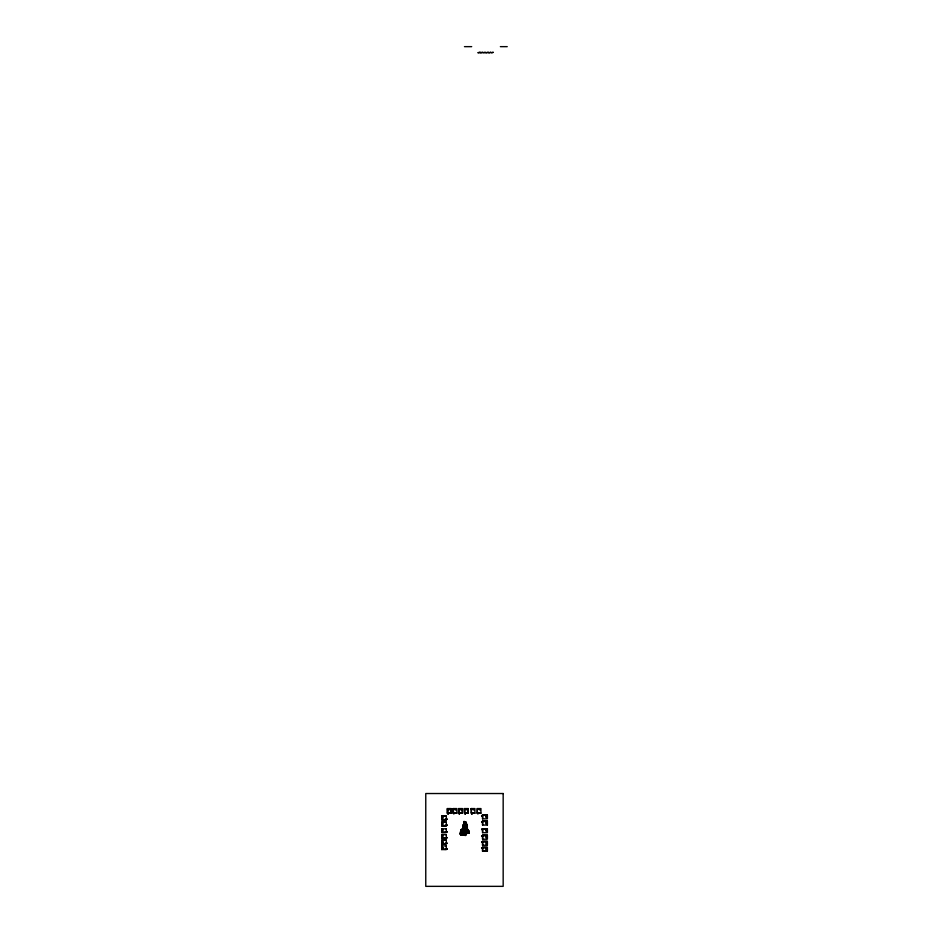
<?xml version="1.0" encoding="UTF-8"?>
<svg xmlns="http://www.w3.org/2000/svg" width="933" height="933" viewBox="0 0 933 933"><rect width="100%" height="100%" fill="white"/><g stroke="black" fill="none" stroke-linecap="round" stroke-linejoin="round"><path stroke-width="1.4" d="M447.56 809.273L447.478 808.584L447.478 813.191M456.82 813.133L453.135 813.133L456.89 813.191L456.82 808.584L453.088 808.584L453.17 813.191L453.123 809.063M453.216 808.654L453.123 809.284M458.814 809.273L458.733 808.584L458.733 813.191M464.646 809.273L464.564 808.584L464.564 813.191M466.255 827.326L466.185 822.241L467.526 830.382C456.447 836.971 472.39 835.105 464.261 831.385M471.165 809.284L471.212 808.584L474.932 808.584L474.874 813.191L471.188 813.133L474.932 813.191M471.363 809.273L471.363 808.584M477.393 808.584L477.311 813.191L480.903 813.133L480.973 808.584L477.171 808.584L477.253 813.191M468.366 832.644L467.433 830.662L469.019 833.204L467.666 829.274L462.395 829.274L462.523 830.382C463.806 831.583 465.45 837.029 466.01 832.271C466.313 830.953 465.719 837.426 465.474 833.612M466.838 827.326L466.173 825.273L465.031 826.708L464.611 822.265L465.194 826.405C466.523 809.203 463.689 845.403 465.905 832.924L465.649 832.061L464.459 834.93L463.141 833.962L460.144 834.137L460.505 832.318M466.243 833.437C465.509 837.076 465.45 831.641 463.153 830.382C463.421 824.48 464.821 815.08 463.806 827.326M461.975 829.67L465.031 827.944C468.366 828.924 470.36 835.898 466.897 830.382L466.897 826.708M462.943 830.382L463.153 829.274L462.15 829.262L460.552 831.56L461.882 833.915M460.505 834.592L460.762 831.979L464.389 832.551L460.762 832.189L460.762 834.72L463.923 834.394L464.564 830.382C461.438 826.93 465.159 822.789 463.794 829.274M463.456 825.46L464.832 825.647L463.421 825.705L464.401 824.305L464.459 825.833C469.089 825.367 464.471 818.159 464.856 826.405L464.494 822.358L463.818 822.241M464.261 834.114L464.459 834.93L464.622 833.391M464.459 822.883C462.745 826.58 465.334 821.005 463.841 822.649M466.232 830.382L465.847 832.761L466.092 831.291L467.305 830.883C470.244 833.589 467.736 834.685 468.564 830.347L466.897 829.274L467.62 830.09M465.602 825.833C464.482 825.6 466.733 822.708 466.255 825.845M442.464 818.812L442.825 817.67L442.37 818.358M442.755 823.769L442.37 824.399M486.548 823.291L486.245 822.801M486.35 843.525L486.664 842.931M460.762 832.189L461.625 832.259L461.625 834.638L460.552 831.56L461.52 829.775L461.66 831.595C461.695 835.082 459.223 829.437 462.15 829.262L462.43 830.09L460.844 831.536L461.45 833.775L461.73 829.869L463.013 829.052M467.433 830.662L468.086 832.516C469.171 834.603 469.346 829.437 467.398 831.163L465.8 831.128M473.463 809.716L474.302 809.646M479.492 809.716L480.215 809.739M442.86 841.893L442.464 842.896M472.751 809.343L473.299 809.704L472.681 809.343M486.175 831.315L486.385 831.921M468.471 833.087L469.019 832.481L468.926 833.111M468.109 833.029L468.308 832.166M468.459 832.516C469.532 830.93 466.815 831.956 468.751 832.049M468.471 832.551L468.378 833.181L469.042 832.656M468.214 832.679L468.179 832.516M486.315 817.086L486.641 816.2M461.497 830.976C463.619 829.822 459.339 831.618 462.721 829.274M461.578 833.752L461.73 829.869M464.296 831.735L464.063 834.767L466.138 834.394L465.031 834.394M463.806 825.845L463.958 824.352M464.832 831.023C462.383 831.606 467.585 831.828 467.526 830.382L462.033 830.627L462.15 833.939M450.452 809.366L449.659 809.343M460.68 809.424L460.109 809.751L460.645 809.261M466.512 809.424L465.94 809.751L466.477 809.261M442.382 846.919L442.872 847.374M463.153 830.382L462.103 830.102L463.969 831.291L463.806 832.924C464.879 836.073 464.168 833.146 460.762 834.72M464.063 834.394L465.975 834.207M486.664 816.62L486.688 816.433M486.664 848.983L486.641 848.563M463.993 831.291C462.558 827.396 459.328 831.536 461.275 831.641M455.257 809.436L455.537 809.273M479.27 809.634L478.944 809.273M442.394 823.419L442.755 824.469M442.382 841.648L442.86 840.913M442.848 847.63L442.802 848.12M461.264 833.251L462.092 833.915L461.17 832.574L460.144 832.772M461.287 830.883L461.52 829.775M468.728 831.665L467.631 831.455L468.273 830.603L468.786 831.478L467.795 831.863L467.795 830.871L468.588 830.837L468.599 831.828L467.795 831.863L468.378 831.804M466.173 825.273L466.29 826.708L466.01 825.6L463.468 825.997L464.436 826.72M464.506 826.393L464.704 825.612L463.853 826.381M463.748 833.81L466.302 833.81L463.748 833.81L465.952 833.577L465.462 832.189L464.156 832.924L465.905 832.924C464.459 831.221 463.095 833.939 464.482 831.839M462.395 829.274L463.153 826.708L463.829 827.944M462.336 829.694L462.103 829.169C461.427 831.828 467.351 830.813 464.319 831.198M465.567 831.839L466.337 833.344M467.795 831.116L468.704 831.058L466.897 830.382L465.812 831.291L465.031 830.382L464.237 831.291L462.43 830.09L460.914 832.866L460.587 831.583L461.613 831.618M464.086 822.883L463.643 824.515L464.401 824.48M463.958 832.691C469.544 831.77 461.952 833.052 464.611 832.353M465.87 831.116L467.701 831.105L468.144 830.253M461.24 809.774L461.765 809.646M467.071 809.774L467.596 809.646M486.466 830.965L486.688 830.253M486.466 837.519L486.688 836.819M456.132 809.739L455.339 809.774M464.063 834.767L466.127 834.16M461.742 833.216L460.902 832.691C462.616 834.685 460.914 833.076 462.115 833.74M465.66 834.767L464.133 834.58L465.987 834.767M449.403 809.447L448.808 809.261L449.205 809.739M448.085 814.101L448.248 813.121M453.846 814.101L454.009 813.121M459.351 814.101L459.502 813.121M465.17 814.101L465.334 813.121M477.929 814.101L477.684 813.133M462.395 829.425L461.975 830.347L461.194 829.962M464.564 830.382L465.031 831.291L466.873 827.944M467.106 830.382L467.666 829.274M462.523 830.382L463.153 829.274M442.755 842.592L442.837 842.371M442.755 847.572L442.37 848.202M463.141 834.44L463.141 832.458L460.762 832.423L463.923 832.516L463.141 832.458M486.606 837.437L486.163 836.831L486.221 837.461M465.789 827.221L467.328 825.18L462.721 825.18L462.721 831.291L467.328 831.291L467.328 825.18L465.031 828.236L462.721 825.18L464.261 827.221M466.652 830.382L467.328 831.291L462.721 831.291L463.409 830.382M447.653 811.057L449.519 808.584M464.086 834.277L464.401 834.767M463.736 822.474L464.646 822.451M486.606 830.883L486.163 830.277L486.35 830.906M486.641 816.503L486.221 817.075M465.812 831.291L466.897 830.382L465.812 831.291L465.485 830.382M460.995 832.796L463.374 832.842M464.797 833.111L464.179 833.997M461.788 833.367L461.252 833.659L461.928 833.752M463.829 830.382L463.818 831.49M464.832 825.647L465.52 825.25M446.242 818.917L447.222 819.326L446.242 819.326M481.603 815.85L482.618 815.419M481.603 822.055L482.629 822.055M446.242 843L447.222 843.409L446.242 843.409M481.603 842.289L482.629 842.289M482.629 848.214L481.591 847.782L482.618 847.782M466.138 833.391L463.806 833.437L464.389 834.359L462.278 834.872L460.144 834.137M466.162 822.754L465.532 822.743M465.427 834.732L466.045 834.009L465.252 833.111M463.374 834.055L460.995 834.102M461.135 832.784L461.602 833.391M486.385 824.317L486.175 823.536M486.326 838.499L486.664 837.846M467.865 830.032L467.993 830.767M460.879 832.772L461.683 832.621M442.464 830.428L442.464 831.035M442.464 836.26L442.464 836.866M454.861 809.273L455.234 809.739L454.569 809.261M463.468 825.997L466.558 825.903L466.208 826.381M442.755 841.811L442.37 842.441M468.704 831.058L466.08 831.186M462.162 829.659L462.721 830.382M462.197 830.417L462.22 829.332M464.261 831.466L465.917 831.466M465.544 822.883C464.716 824.539 467.503 824.83 465.334 824.329M464.156 831.466L465.427 831.443M465.52 822.498L466.255 822.474M465.38 822.696L466.197 822.673M465.964 832.446L464.098 832.446M464.786 831.443L465.392 831.443M462.721 831.291L467.328 831.291M464.459 46.65L471.69 46.65M500.368 46.65L507.237 46.65M482.944 52.353L481.323 52.773L482.839 52.353M458.593 808.584L462.395 808.584L462.395 813.191L458.593 813.191L458.616 808.584L458.931 813.191M464.424 808.584L468.226 808.584L468.226 813.191L464.424 813.191L464.447 808.584L464.751 813.191M478.641 809.261L479.235 809.331M447.339 813.191L451.14 813.191L451.14 808.584L447.339 808.584L447.362 813.191L451.071 813.133L451.071 808.584M458.639 813.133L462.325 813.133L462.325 808.584M464.471 813.133L468.156 813.133L468.156 808.584M477.171 813.191L480.973 813.191M482.618 815.594L481.591 815.594L482.629 815.85M446.312 819.839L446.312 816.037L441.706 816.037L441.706 819.839L446.312 819.78M446.312 816.095L441.706 816.095L441.776 819.78L446.312 819.652M486.653 817.903L486.163 817.296M446.242 819.081L447.222 819.162M441.706 819.501L446.312 819.501M482.548 821.25L487.388 821.25M482.548 821.332L487.388 821.332M482.618 821.635L481.591 821.635L482.618 821.798M446.312 822.136L441.706 822.136L441.776 825.822L446.312 825.798L446.312 822.066L441.706 822.066L441.706 825.868M442.405 822.999L442.802 823.547M446.242 824.959L447.222 824.959L446.242 825.122M487.388 825.017L482.548 825.087L482.548 821.098L487.388 821.098L487.388 825.087M446.242 825.367L447.222 825.367M446.312 825.542L441.706 825.553L446.312 825.752M462.721 826.708L467.328 826.708M462.721 827.944L467.328 827.944M446.312 828.854L441.706 828.784L441.706 832.586L446.312 832.598L446.312 828.784M482.618 829.25L481.591 829.25L482.618 829.414M482.629 829.507L481.603 829.507L482.629 829.67M446.242 831.676L447.222 831.828M464.261 831.77L465.8 831.77M446.242 831.828L447.222 831.909L446.242 832.073M441.706 832.271L446.312 832.248M464.039 832.271L466.103 832.691M446.312 832.399L441.706 832.539L441.776 828.854M463.946 832.469L466.103 832.469M464.156 832.924L465.905 832.924M460.226 833.449L463.374 833.449M464.074 834.207L463.794 833.612L466.255 833.67M446.312 834.685L441.706 834.685L441.776 838.37L446.312 838.429L446.312 834.615M482.618 835.805L481.591 835.98L482.629 836.061M482.629 836.225L481.603 836.061M446.242 837.507L447.222 837.659M446.242 837.659L447.222 837.741L446.242 837.904M441.706 838.161L446.312 838.161M441.706 838.3L446.312 838.231M446.312 840.108L441.706 840.108L441.706 843.91L446.312 843.864L446.312 840.108L441.706 840.178L441.776 843.864M482.548 841.473L487.388 841.473M482.548 841.566L487.388 841.566M482.618 841.869L481.591 841.869L482.618 842.033M446.242 843.164L447.222 843.245M441.706 843.595L446.312 843.584L441.706 843.794M482.548 845.251L487.388 845.251M446.312 845.939L441.706 845.869L441.706 849.671L441.776 845.939M482.548 847.397L487.388 847.479M482.548 847.584L487.388 847.596M481.591 847.957L482.629 848.039M446.242 848.762L447.222 848.913M446.242 848.913L447.222 849.007L446.242 849.158M446.312 849.415L441.706 849.415L446.312 849.555L446.312 845.869M486.653 850.266L486.163 849.66M482.548 851.164L487.388 851.164L487.388 847.246L482.548 847.327L482.548 851.246L487.388 851.246M467.631 831.035L468.786 831.478M465.87 831.198L465.194 830.976M468.098 830.335L468.564 831.478L467.631 831.455M464.611 822.684L464.133 822.358M466.593 825.46L465.194 825.402M466.628 825.705L465.229 825.635M442.802 817.506L442.86 816.83M465.031 834.907L464.506 834.452M442.895 829.938L442.767 829.414M442.895 835.758L442.767 835.245M465.031 833.67L466.232 834.079M460.949 830.568L461.928 831M461.019 830.137L462.033 830.627M484.798 815.22L487.388 817.18M484.798 821.437L487.388 823.396M484.798 829.04L487.388 831.011M484.798 835.606L487.388 837.566M484.798 841.659L487.388 843.619M484.798 847.584L487.388 849.543M441.706 847.491L444.178 849.357M486.175 823.198L486.163 822.696M486.21 849.415L486.14 848.797M464.704 825.612L465.194 826.405M486.175 844.528L486.14 843.689M442.837 830.522L442.37 831.116M442.837 836.353L442.37 836.948M472.051 814.101L472.051 813.121M465.544 826.393L466.01 825.6L466.255 829.274M465.905 822.883L466.092 824.527M463.153 826.708L463.211 827.326M465.789 834.114L465.812 834.907L465.789 834.079M468.273 830.603L468.284 831.909M487.388 828.714L487.388 832.702L482.548 832.702L482.548 828.714M487.388 845.321L487.388 841.333L482.548 841.321L482.548 845.321M482.618 814.941L482.618 818.812M482.618 821.145L482.618 825.017M482.618 828.761L482.618 832.633M482.618 835.327L482.618 839.187M482.618 841.379L482.618 845.251M482.618 847.304L482.618 851.164M471.806 813.133L471.806 814.112L471.643 813.133M471.457 808.584L471.363 813.191L471.165 808.584M465.427 834.16L465.427 834.918M465.17 813.121L465.089 814.112L464.937 813.133M463.141 832.947L463.141 834.592M459.351 813.121L459.258 814.112L459.106 813.133M453.415 808.584L453.426 813.191M448.085 813.121L448.003 814.112L447.852 813.133M447.653 808.584L447.665 813.191M441.706 834.615L441.706 838.417M465.089 825.938L465.031 826.708L465.077 825.938M468.074 831.863L468.669 832.283L468.074 831.863M461.66 834.86L460.762 834.918L460.762 831.979L462.278 832.038L462.278 834.872L461.66 834.86M479.83 52.353L477.871 52.773L479.795 52.353M480.985 52.353L480.157 52.773L480.985 52.353M485.277 52.353L483.446 52.773L485.242 52.353M488.379 52.353L485.638 52.773L488.356 52.353M490.886 52.353L488.81 52.773L490.886 52.353M493.219 52.353L491.364 52.773L493.125 52.353M503.167 793.528L425.763 793.528L425.763 886.35L503.167 886.35L503.167 793.528M487.388 814.882L482.548 814.882L482.548 818.882L487.388 818.812L487.388 814.882M487.388 815.034L482.548 815.034L487.388 815.115M487.388 828.866L482.548 828.866L487.388 828.947M487.388 835.268L482.548 835.268L482.548 839.268L487.388 839.187L487.388 835.268M487.388 835.42L482.548 835.42L487.388 835.501M461.66 834.569L460.762 834.487L461.625 834.638"/></g></svg>
